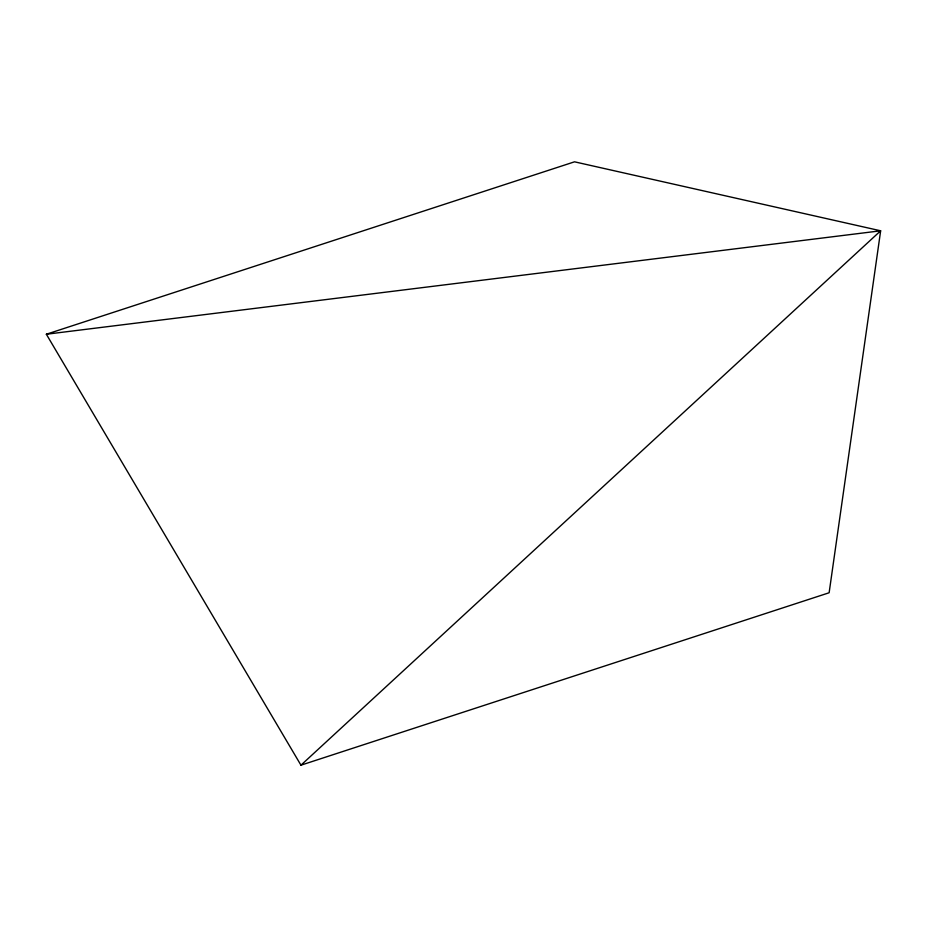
<?xml version="1.0" encoding="UTF-8"?>
<svg xmlns="http://www.w3.org/2000/svg" width="927" height="927" viewBox="0 0 927 927"><rect width="100%" height="100%" fill="white"/><g stroke="black" fill="none" stroke-linecap="round" stroke-linejoin="round"><path stroke-width="1.39" d="M300.951 765.181L880.65 230.8L574.531 161.819L46.35 334.241L300.951 765.181L829.132 592.759L880.65 230.8L46.35 334.241"/></g></svg>
